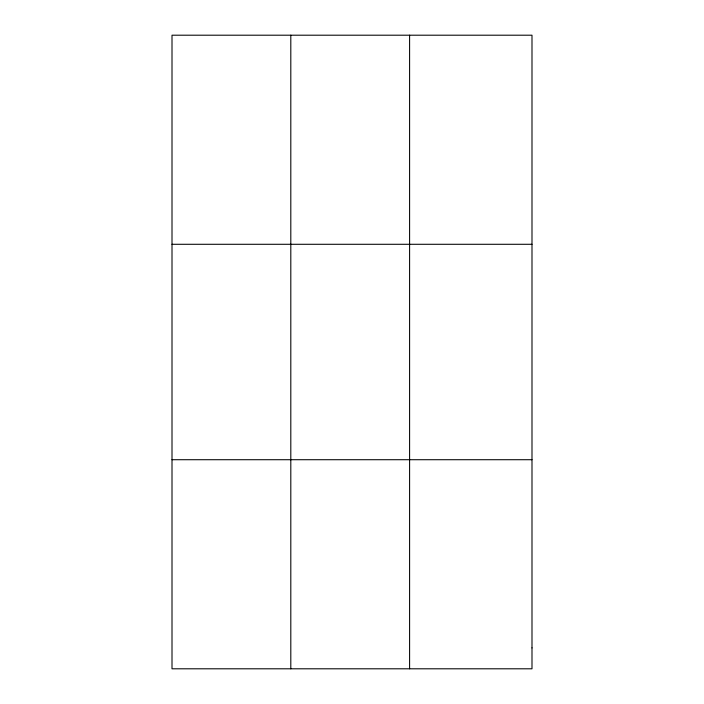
<?xml version="1.0" encoding="UTF-8"?>
<svg xmlns="http://www.w3.org/2000/svg" width="704" height="704" viewBox="0 0 704 704"><rect width="100%" height="100%" fill="white"/><g stroke="black" fill="none" stroke-linecap="round" stroke-linejoin="round"><path stroke-width="1.06" d="M290.805 35.2L290.805 668.8M409.596 35.2L409.596 668.8M172.005 244.288L531.995 244.288M172.005 459.712L531.995 459.712M531.995 647.891L531.995 668.8L172.005 668.8L172.005 35.2L531.995 35.2L531.995 647.891"/></g></svg>
